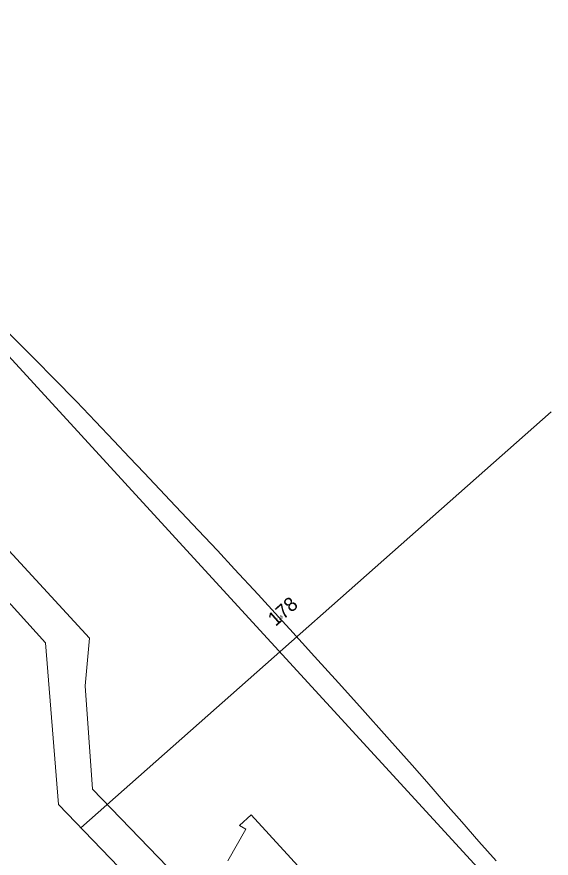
# Model space of a CAD drawing. Extents: x 174934 to 192674, y 648863 to 672607.
# Drawn here: x 185294.6 to 185446.4, y 656544.9 to 656783.9 of the extents above; entities that cross this region are included whole.
import ezdxf

# ---------------------------------------------------------------- set-up
doc = ezdxf.new("R2010")
doc.units = 0
for name, color, linetype, lineweight in [('dim', 255, 'Continuous', 0), ('pbitul', 14, 'Continuous', 0), ('pspecial', 7, 'Continuous', 0)]:
    doc.layers.add(name, color=color, linetype=linetype, lineweight=lineweight)
doc.layers.add('HEB_ENTITY', color=3, linetype='Continuous')
doc.styles.get("Standard").update_dxf_attribs({"font": 'HEBTXT'})

# ---------------------------------------------------------------- blocks, each defined once
blk = doc.blocks.new('dim', base_point=(179928.9, 662855))
at = {"layer": 'dim', "linetype": 'ByBlock'}
blk.add_attdef('NUMBER', (179928.9, 662855), '', height=20, dxfattribs=at)
blk = doc.blocks.new('HEB_ENTITY', base_point=(181159.32, 660193.8))
at = {"layer": 'HEB_ENTITY', "linetype": 'ByBlock'}
blk.add_attdef('VAL', (181159.32, 660193.8), '', height=1, dxfattribs=at)
at = {"layer": 'HEB_ENTITY', "linetype": 'ByBlock', "flags": 1}
for tag in ['WIDTH', 'TAG', 'XBASE', 'YBASE', 'PROMPT', 'HEIGHT', 'BLKNAME', 'BLKNUM']:
    blk.add_attdef(tag, (181159.32, 660193.8), '', height=1, dxfattribs=at)

msp = doc.modelspace()

# ---------------------------------------------------------------- linework, layer by layer
at = {"layer": 'dim', "linetype": 'ByBlock', "flags": 128}
msp.add_lwpolyline([(185312.74, 656553.52), (185446.43, 656671.66)], dxfattribs=at)
at = {"layer": 'pbitul', "flags": 128}
for points in [[(185428.68, 656538.76), (185351.13, 656623.28), (185286.91, 656693.3), (185246.9, 656735.37), (185225.85, 656755.57), (185221.7, 656751.7), (185213.51, 656760.19), (185186.44, 656787.23), (185168.17, 656803), (185129.72, 656835.45), (185091.72, 656867.97), (185044.99, 656907.71), (185037.33, 656914.23), (185026.06, 656923.81), (184977.27, 656964.79), (184907.1, 657024.53)], [(185292.63, 656693.72), (185296.95, 656689.36), (185299.88, 656686.4), (185305.13, 656681.1), (185311.53, 656674.56), (185316.96, 656668.89), (185322.14, 656663.43), (185326.64, 656658.68), (185330.79, 656654.32), (185338.2, 656646.49), (185346.17, 656638.04), (185351.61, 656632.23), (185356.49, 656626.97), (185363.16, 656619.76), (185368.98, 656613.42), (185372.18, 656609.91), (185379.22, 656602.17), (185386.03, 656594.65), (185392.05, 656587.96), (185400.51, 656578.52), (185406.91, 656571.32), (185411.1, 656566.56), (185416.45, 656560.44), (185421.05, 656555.19), (185425.91, 656549.65), (185430.8, 656544.07)]]:
    msp.add_lwpolyline(points, dxfattribs=at)
at = {"layer": 'pspecial', "flags": 128}
for points in [[(185286.81, 656638.19), (185315.21, 656607.33), (185314.01, 656593.84), (185316.08, 656564.46), (185348.08, 656531.3)], [(185350.43, 656514.46), (185306.39, 656560.1), (185302.79, 656606.08), (185284.89, 656625.61)], [(185354.6, 656544.07), (185359.68, 656553.08), (185357.91, 656554.12), (185361.18, 656557.19), (185411.41, 656502.38)]]:
    msp.add_lwpolyline(points, dxfattribs=at)

# ---------------------------------------------------------------- block references
at = {"layer": 'dim', "linetype": 'ByBlock'}
ref = msp.add_blockref('dim', (185368.11, 656610.55), dxfattribs=dict(at, xscale=0.2, yscale=0.2, zscale=0.2, rotation=41.46559196295576))
ref.add_attrib('NUMBER', '178', (185368.11, 656610.55), dxfattribs={"layer": '0', "height": 4, "rotation": 41.4656})
at = {"layer": 'HEB_ENTITY', "linetype": 'ByBlock'}
ref = msp.add_blockref('HEB_ENTITY', (185368.68, 656611.74), dxfattribs=dict(at, rotation=41.46553441845478))
ref.add_attrib('VAL', '178', (185368.68, 656611.74), dxfattribs={"layer": '0', "height": 1, "rotation": 41.4655})

doc.saveas('drawing.dxf')
